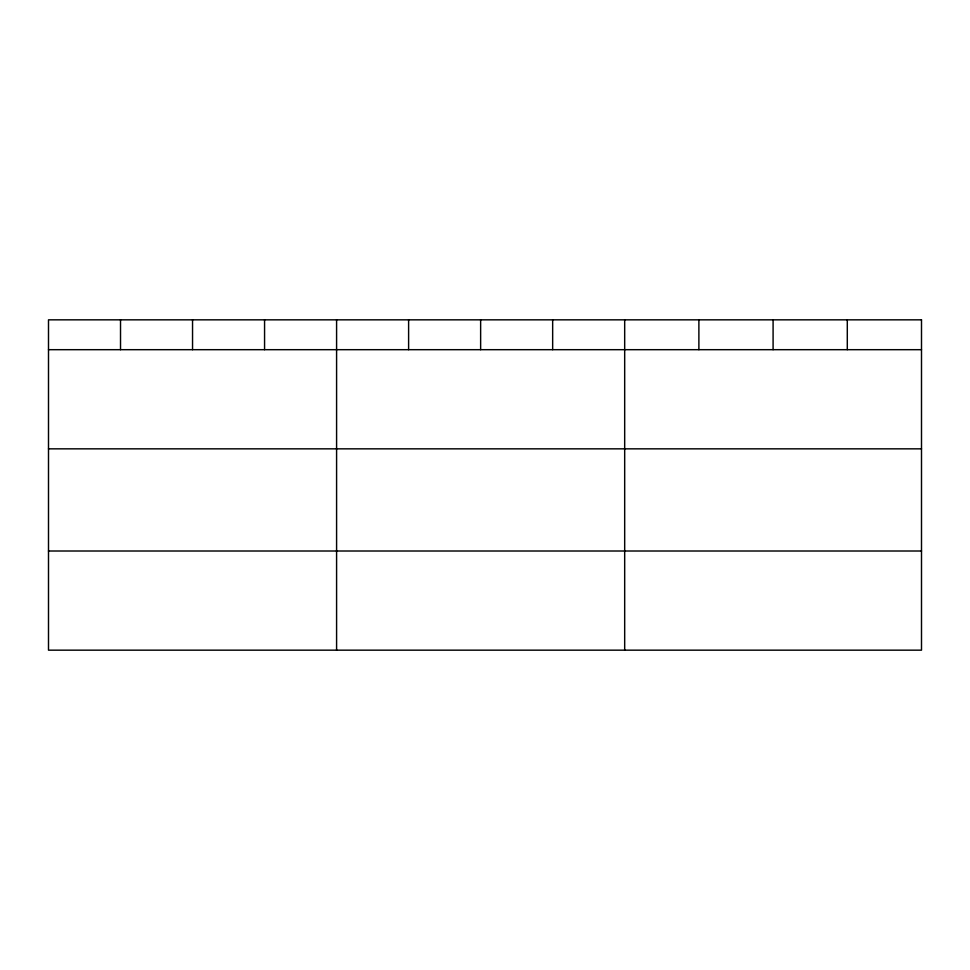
<?xml version="1.0" encoding="UTF-8"?>
<svg xmlns="http://www.w3.org/2000/svg" width="970" height="970" viewBox="0 0 970 970"><rect width="100%" height="100%" fill="white"/><g stroke="black" fill="none" stroke-linecap="round" stroke-linejoin="round"><path stroke-width="1.45" d="M48.5 349.685L921.5 349.685M48.5 448.843L921.5 448.843M48.5 551.008L921.5 551.008M847.295 319.833L847.295 349.685M773.09 319.833L773.09 349.685M698.885 319.833L698.885 349.685M624.68 319.833L624.68 650.167M552.658 319.833L552.658 349.685M480.635 319.833L480.635 349.685M408.612 319.833L408.612 349.685M336.59 319.833L336.59 650.167M264.567 319.833L264.567 349.685M192.545 319.833L192.545 349.685M120.522 319.833L120.522 349.685M921.5 319.833L48.5 319.833L48.5 650.167L921.5 650.167L921.5 319.833"/></g></svg>
